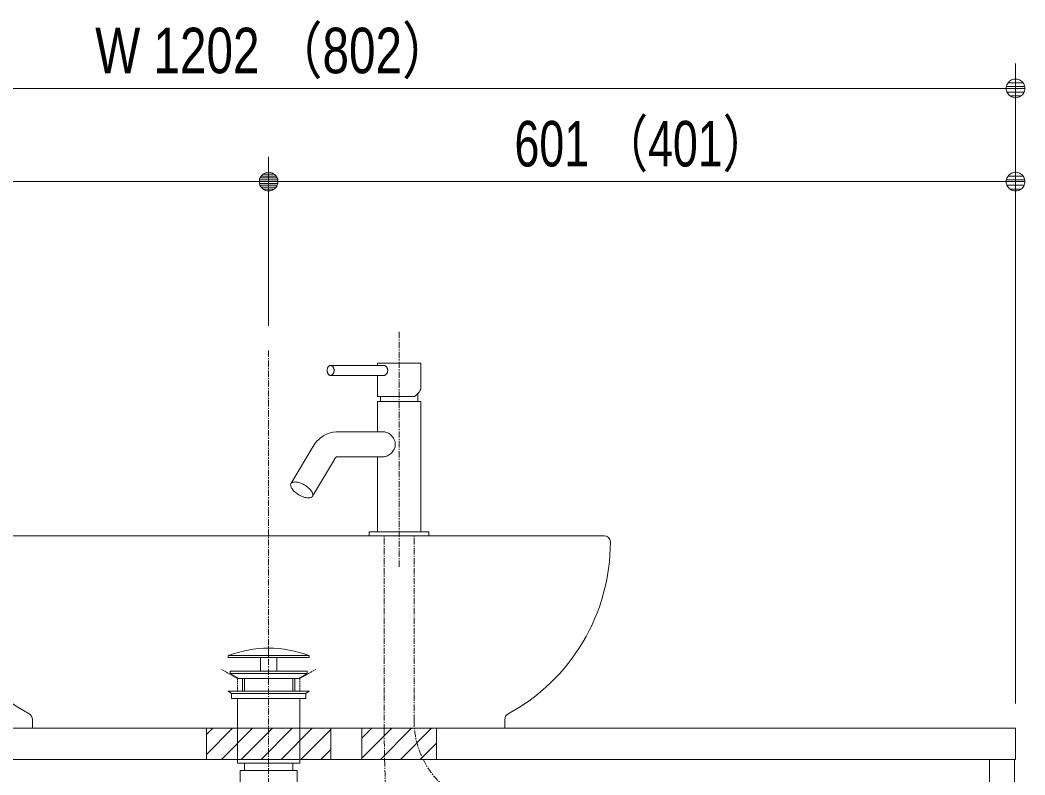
# Model space of a CAD drawing. Units: millimetres, scale not verified. Extents: x -6062 to 6062, y -3045 to 3045.
# Drawn here: x -4922 to -4114, y -1418 to -810 of the extents above; entities that cross this region are included whole.
import ezdxf
from ezdxf.enums import TextEntityAlignment as Align

# ---------------------------------------------------------------- set-up
doc = ezdxf.new("R2010")
doc.units = ezdxf.units.MM
doc.header["$LTSCALE"] = 20
doc.linetypes.add('CHAIN1', pattern=[8, 5, -1, 1, -1])
doc.linetypes.add('DASHED1', pattern=[1.8, 1.2, -0.6])
for name, color, linetype, lineweight in [('0-1_5ボウル・キャビネット', 7, 'Continuous', 9), ('0-2_2寸法-1', 7, 'Continuous', 9), ('0-3_0', 7, 'Continuous', 9), ('0-5_4給排水', 7, 'Continuous', 9)]:
    doc.layers.add(name, color=color, linetype=linetype, lineweight=lineweight)
doc.styles.add('ＭＳ Ｐゴシック', font='')
doc.styles.get('ＭＳ Ｐゴシック').set_extended_font_data('MS PGothic')

# ---------------------------------------------------------------- blocks, each defined once
blk = doc.blocks.new('_Dot')
at = {"layer": '0-3_0'}
for p, q in [((-10, 0), (-20, 0)), ((9.78, 2), (-9.78, 2)), ((7.99, 6), (-7.99, 6)), ((9.16, -3.98), (-9.16, -3.98)), ((6, -7.98), (-6, -7.98))]:
    blk.add_line(p, q, dxfattribs=at)
for points in [[(10, 0), (9.92, 1.25), (9.69, 2.49), (9.3, 3.68), (8.76, 4.82), (8.09, 5.88), (7.29, 6.85), (6.37, 7.71), (5.36, 8.44), (4.26, 9.05), (3.09, 9.51), (1.87, 9.82), (0.63, 9.98), (-0.63, 9.98), (-1.87, 9.82), (-3.09, 9.51), (-4.26, 9.05), (-5.36, 8.44), (-6.37, 7.71), (-7.29, 6.85), (-8.09, 5.88), (-8.76, 4.82), (-9.3, 3.68), (-9.69, 2.49), (-9.92, 1.25), (-10, 0), (0, 0)], [(-10, 0), (-9.92, -1.25), (-9.69, -2.49), (-9.3, -3.68), (-8.76, -4.82), (-8.09, -5.88), (-7.29, -6.85), (-6.37, -7.71), (-5.36, -8.44), (-4.26, -9.05), (-3.09, -9.51), (-1.87, -9.82), (-0.63, -9.98), (0.63, -9.98), (1.87, -9.82), (3.09, -9.51), (4.26, -9.05), (5.36, -8.44), (6.37, -7.71), (7.29, -6.85), (8.09, -5.88), (8.76, -4.82), (9.3, -3.68), (9.69, -2.49), (9.92, -1.25), (10, 0), (0, 0)]]:
    blk.add_lwpolyline(points, close=True, dxfattribs=at)
blk = doc.blocks.new('グループ-12')
at = {"layer": '0-5_4給排水', "linetype": 'CHAIN1'}
blk.add_line((-56600, -25000), (-56600, -21220), dxfattribs=at)
at = {"layer": '0-5_4給排水'}
for p, q in [((-56900, -22260), (-56900, -22340)), ((-56300, -22210.9), (-56300, -22340))]:
    blk.add_line(p, q, dxfattribs=at)
for points in [[(-57743.1, -21896.6), (-57747, -21890.4), (-57750.4, -21883.8), (-57753.3, -21876.7), (-57755.7, -21869.4), (-57757.5, -21862), (-57758.7, -21854.6), (-57759.4, -21847.2), (-57759.7, -21840), (-57759.4, -21832.8), (-57758.7, -21825.4), (-57757.5, -21818), (-57755.7, -21810.6), (-57753.3, -21803.3), (-57750.4, -21796.2), (-57747, -21789.6), (-57743.1, -21783.4), (-57738.7, -21777.9), (-57734, -21773), (-57729.1, -21768.9), (-57723.9, -21765.6), (-57718.7, -21763.1), (-57713.4, -21761.3), (-57708.2, -21760.3), (-57703.1, -21760), (-56847.5, -21760), (-56842, -21760.4), (-56836.4, -21761.5)], [(-56836.4, -21761.5), (-56830.9, -21763.3), (-56825.3, -21765.9), (-56819.9, -21769.1), (-56814.6, -21773), (-56809.5, -21777.6), (-56804.8, -21782.8), (-56800.4, -21788.5), (-56796.4, -21794.8), (-56792.9, -21801.5), (-56789.9, -21808.7), (-56787.5, -21816.2), (-56785.8, -21824), (-56784.7, -21832), (-56784.4, -21839.9), (-56784.7, -21847.6), (-56785.6, -21855.2), (-56787.2, -21862.7), (-56789.4, -21870), (-56792.2, -21877), (-56795.5, -21883.7), (-56799.4, -21890), (-56803.7, -21895.9), (-56808.4, -21901.2), (-56813.4, -21906), (-56818.7, -21910.1), (-56824.3, -21913.6), (-56830, -21916.3), (-56835.8, -21918.4), (-56841.7, -21919.6), (-56847.4, -21920), (-57703.1, -21920), (-57708.2, -21919.7), (-57713.4, -21918.7), (-57718.7, -21916.9), (-57723.9, -21914.4), (-57729.1, -21911.1), (-57734, -21907), (-57738.7, -21902.1), (-57743.1, -21896.6)], [(-57703.1, -21920), (-57698, -21919.7), (-57692.8, -21918.7), (-57687.5, -21916.9), (-57682.3, -21914.4), (-57677.1, -21911.1), (-57672.1, -21907), (-57667.4, -21902.1), (-57663.1, -21896.6), (-57659.2, -21890.4), (-57655.7, -21883.8), (-57652.8, -21876.7), (-57650.5, -21869.4), (-57648.7, -21862), (-57647.5, -21854.6), (-57646.7, -21847.2), (-57646.5, -21840), (-57646.7, -21832.8), (-57647.5, -21825.4), (-57648.7, -21818), (-57650.5, -21810.6), (-57652.8, -21803.3), (-57655.7, -21796.2), (-57659.2, -21789.6), (-57663.1, -21783.4), (-57667.4, -21777.9), (-57672.1, -21773), (-57677.1, -21768.9), (-57682.3, -21765.6), (-57687.5, -21763.1), (-57692.8, -21761.3), (-57698, -21760.3), (-57703.1, -21760)], [(-56950, -21920), (-56950, -22260), (-56352.5, -22260), (-56330.8, -22241.4), (-56311.2, -22222.9), (-56294.1, -22204.6), (-56279.6, -22186.7), (-56267.7, -22169.2), (-56258.7, -22152.3), (-56252.8, -22136.2), (-56250.1, -22121.1), (-56250, -21720), (-56950, -21720), (-56950, -21760)], [(-56950, -23228), (-56950, -24440), (-56250, -24440), (-56250, -22340), (-56950, -22340), (-56950, -22828)], [(-57642.9, -23270.7), (-57994.5, -23863.2), (-57999.6, -23871), (-58006.5, -23877.6), (-58014.9, -23883), (-58024.6, -23887), (-58035.4, -23889.8), (-58047.1, -23891.5), (-58059.4, -23892), (-58072.5, -23891.5), (-58086.9, -23889.8), (-58102.5, -23887), (-58119, -23883), (-58136.4, -23877.6), (-58154.4, -23871), (-58172.7, -23863.2), (-58191.1, -23854.3), (-58209.2, -23844.5), (-58226.8, -23833.8), (-58243.6, -23822.5), (-58259.3, -23810.7), (-58273.9, -23798.8), (-58287.1, -23786.8), (-58298.8, -23775), (-58309.1, -23763.4), (-58318.3, -23751.9), (-58326.5, -23740), (-58333.5, -23728), (-58339.1, -23716.1), (-58343.1, -23704.4), (-58345.4, -23693.1), (-58345.8, -23682.4), (-58344.3, -23672.5), (-58341, -23663.6), (-57989.4, -23071.1), (-57988.2, -23069.2), (-57983, -23061.3), (-57949.1, -23011.2), (-57912, -22968.3), (-57903.8, -22960)], [(-57903.8, -22960), (-57864, -22924), (-57854, -22916.8), (-57810.9, -22887.1), (-57760.6, -22861.5), (-57720.5, -22847.2), (-57708, -22842.9), (-57666.8, -22834.3), (-57653.9, -22831.7), (-57612.2, -22828.8), (-57599.5, -22828), (-56847.4, -22828), (-56833, -22829), (-56818, -22832), (-56802.6, -22836.8), (-56787, -22843.4), (-56771.4, -22851.8), (-56756.1, -22861.7), (-56741.2, -22873.2), (-56726.9, -22886.1), (-56713.5, -22900.3), (-56701, -22915.7), (-56689.9, -22932.3), (-56680.3, -22950), (-56672.4, -22968.5), (-56666.6, -22987.8), (-56662.9, -23007.7), (-56661.7, -23027.8), (-56662.9, -23047.8), (-56666.4, -23067.5), (-56672.1, -23086.7), (-56679.8, -23105.1), (-56689.2, -23122.6), (-56700.1, -23139.1), (-56712.3, -23154.5), (-56725.6, -23168.7), (-56739.8, -23181.7), (-56754.7, -23193.3), (-56770.1, -23203.5), (-56785.8, -23212)], [(-56785.8, -23212), (-56801.7, -23218.9), (-56817.4, -23223.9), (-56832.7, -23227), (-56840.2, -23227.8), (-56847.5, -23228), (-57599.7, -23228), (-57603.4, -23229.3), (-57605.8, -23230.5), (-57613.2, -23235.7), (-57622.6, -23244.3), (-57634.6, -23258.3), (-57643.2, -23271.2)], [(-57994.5, -23863.2), (-57991.1, -23854.3), (-57989.6, -23844.5), (-57990.1, -23833.8), (-57992.3, -23822.5), (-57996.3, -23810.7), (-58001.9, -23798.8), (-58008.9, -23786.8), (-58017.1, -23775), (-58026.3, -23763.4), (-58036.6, -23751.9), (-58048.4, -23740), (-58061.6, -23728), (-58076.1, -23716.1), (-58091.8, -23704.4), (-58108.6, -23693.1), (-58126.2, -23682.4), (-58144.3, -23672.5), (-58162.7, -23663.6), (-58181, -23655.8), (-58199, -23649.2), (-58216.4, -23643.9), (-58232.9, -23639.8), (-58248.5, -23637), (-58262.9, -23635.4), (-58276, -23634.9), (-58288.3, -23635.4), (-58300, -23637), (-58310.8, -23639.8), (-58320.5, -23643.9), (-58328.9, -23649.2), (-58335.8, -23655.8), (-58341, -23663.6)]]:
    blk.add_lwpolyline(points, dxfattribs=at)
blk.add_lwpolyline([(-57080, -24500), (-56120, -24500), (-56120, -24440), (-57080, -24440)], close=True, dxfattribs=at)
at = {"layer": '0-5_4給排水', "linetype": 'CHAIN1'}
for points in [[(-56840, -27634.1), (-56840, -27476.3), (-56840, -27041.9), (-56840, -24500)], [(-56360, -27476.3), (-56360, -27041.9), (-56360, -24500)]]:
    blk.add_lwpolyline(points, dxfattribs=at)
for centre, radius, end in [((-54952, -27476.3), 1408, 243.02685), ((-38039.8, -27634.1), 18800.2, 184.29825)]:
    blk.add_arc(centre, radius, 180, end, dxfattribs=at)
blk = doc.blocks.new('グループ-14')
at = {"layer": '0-5_4給排水', "linetype": 'CHAIN1'}
blk.add_line((-58700, -21520), (-58700, -42300), dxfattribs=at)
at = {"layer": '0-5_4給排水'}
for p, q in [((-59120, -26800), (-59120, -27000)), ((-59090, -26800), (-59090, -27000)), ((-58310, -26800), (-58310, -27000)), ((-58280, -26800), (-58280, -27000))]:
    blk.add_line(p, q, dxfattribs=at)
for points in [[(-59350, -26430), (-58050, -26430), (-58050, -26460), (-59350, -26460)], [(-58830, -26460), (-58570, -26460), (-58570, -26680), (-58830, -26680)], [(-59320, -26680), (-58080, -26680), (-58080, -26720), (-59320, -26720)], [(-59181.3, -26800), (-59320, -26720), (-58080, -26720), (-58220.2, -26800)], [(-59300, -27040), (-59350, -27000), (-58050, -27000), (-58100, -27040)], [(-59300, -27040), (-58100, -27040), (-58100, -27120), (-59300, -27120)], [(-59200, -27120), (-58200, -27120), (-58200, -28160), (-59200, -28160)], [(-59160, -28280), (-58240, -28280), (-58240, -28500), (-59160, -28500)], [(-59090, -28160), (-58310, -28160), (-58310, -28280), (-59090, -28280)]]:
    blk.add_lwpolyline(points, close=True, dxfattribs=at)
blk.add_arc((-58700, -28130.4), 1820.4, 69.08018, 110.91982, dxfattribs=at)
blk = doc.blocks.new('グループ-16')
at = {"layer": '0-1_5ボウル・キャビネット'}
for p, q in [((-53300, -24500), (-64100, -24500)), ((-54900, -27600), (-54900, -27456.6))]:
    blk.add_line(p, q, dxfattribs=at)
at = {"layer": '0-1_5ボウル・キャビネット', "linetype": 'DASHED1'}
blk.add_lwpolyline([(-57942.1, -26651.1), (-58200, -26800), (-58200, -27000), (-59200, -27000), (-59200, -26800), (-59457.9, -26651.1)], dxfattribs=at)
at = {"layer": '0-1_5ボウル・キャビネット'}
blk.add_lwpolyline([(-62500, -27456.6), (-62500, -27600), (-54900, -27600)], dxfattribs=at)
for centre, radius, start, end in [((-64100, -24600), 100, 90, 180), ((-53300, -24600), 100, 0, 90), ((-61050, -24600), 3150, 180, 241.51536), ((-56350, -24600), 3150, 298.48464, 0), ((-62600, -27456.6), 100, 0, 61.51536), ((-54800, -27456.6), 100, 118.48464, 180)]:
    blk.add_arc(centre, radius, start, end, dxfattribs=at)
blk = doc.blocks.new('グループ-20')
at = {"layer": '0-1_5ボウル・キャビネット'}
blk.add_lwpolyline([(-70720, -27600), (-46680, -27600), (-46680, -28100), (-70720, -28100)], close=True, dxfattribs=at)
blk.add_lwpolyline([(-47100, -28600), (-47100, -28100), (-46700, -28100), (-46700, -41360), (-46740, -41400), (-47060, -41400), (-47100, -41360), (-47100, -40600)], dxfattribs=at)
blk = doc.blocks.new('グループ-22')
at = {"layer": '0-1_5ボウル・キャビネット'}
blk.add_blockref('グループ-20', (0, 0), dxfattribs=at)

msp = doc.modelspace()

# ---------------------------------------------------------------- linework, layer by layer
at = {"layer": '0-1_5ボウル・キャビネット'}
for p, q in [((-4772.5, -1385), (-4767.5, -1380)), ((-4772.5, -1401), (-4751.5, -1380)), ((-4760.5, -1405), (-4735.5, -1380)), ((-4744.5, -1405), (-4719.5, -1380)), ((-4728.5, -1405), (-4703.5, -1380)), ((-4712.5, -1405), (-4687.5, -1380)), ((-4696.5, -1405), (-4672.5, -1381)), ((-4647.5, -1388), (-4639.5, -1380)), ((-4647.5, -1404), (-4623.5, -1380)), ((-4632.5, -1405), (-4607.5, -1380)), ((-4616.5, -1405), (-4591.5, -1380)), ((-4680.5, -1405), (-4672.5, -1397)), ((-4600.5, -1405), (-4587.5, -1392))]:
    msp.add_line(p, q, dxfattribs=at)
for points in [[(-4772.5, -1380), (-4672.5, -1380), (-4672.5, -1405), (-4772.5, -1405)], [(-4647.5, -1380), (-4587.5, -1380), (-4587.5, -1405), (-4647.5, -1405)]]:
    msp.add_lwpolyline(points, close=True, dxfattribs=at)
at = {"layer": '0-1_5ボウル・キャビネット', "linetype": 'DASHED1'}
for points in [[(-4772.5, -1380), (-4672.5, -1380), (-4672.5, -1405), (-4772.5, -1405)], [(-4647.5, -1380), (-4587.5, -1380), (-4587.5, -1405), (-4647.5, -1405)]]:
    msp.add_lwpolyline(points, close=True, dxfattribs=at)
at = {"layer": '0-2_2寸法-1'}
for p, q in [((-4121.5, -920), (-4121.5, -845)), ((-4136.51, -865), (-5308.49, -865)), ((-4722.5, -1056), (-4722.5, -920)), ((-4722.5, -1056), (-4722.5, -920)), ((-4121.5, -1360), (-4121.5, -920)), ((-5308.49, -940), (-4737.51, -940)), ((-4136.51, -940), (-4707.49, -940))]:
    msp.add_line(p, q, dxfattribs=at)

# ---------------------------------------------------------------- block references
at = {"layer": '0-1_5ボウル・キャビネット', "xscale": 0.05, "yscale": 0.05}
for name in ['グループ-16', 'グループ-22']:
    msp.add_blockref(name, (-1787.5, 0), dxfattribs=at)
at = {"layer": '0-2_2寸法-1', "xscale": 0.7503418, "yscale": 0.7503418}
for p in [(-4121.5, -865), (-4722.5, -940), (-4121.5, -940)]:
    msp.add_blockref('_Dot', p, dxfattribs=at)
at = {"layer": '0-2_2寸法-1', "xscale": 0.7503418, "yscale": 0.7503418, "rotation": 180}
msp.add_blockref('_Dot', (-4722.5, -940), dxfattribs=at)
at = {"layer": '0-5_4給排水', "xscale": 0.05, "yscale": 0.05}
for name in ['グループ-12', 'グループ-14']:
    msp.add_blockref(name, (-1787.5, 0), dxfattribs=at)

# ---------------------------------------------------------------- texts
at = {"layer": '0-2_2寸法-1', "style": 'ＭＳ Ｐゴシック'}
for s, width, p in [('W 1202 （802）', 0.8, (-4862.07, -863.81)), ('601 （401）', 0.75, (-4524.7, -938.81))]:
    msp.add_text(s, height=36.66, dxfattribs=dict(at, width=width)).set_placement(p, align=Align.BOTTOM_LEFT)

doc.saveas('drawing.dxf')
